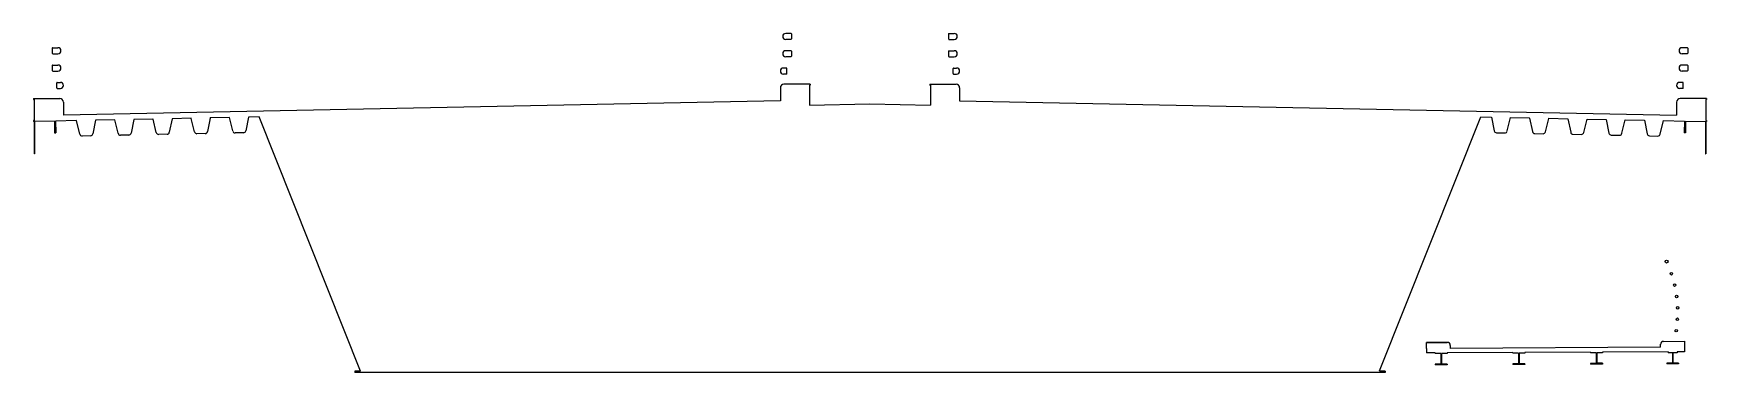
# Model space of a CAD drawing. Header units: metres. Extents: x 150702 to 178702, y 15200 to 20880.
import ezdxf

# ---------------------------------------------------------------- set-up
doc = ezdxf.new("R2010")
doc.units = ezdxf.units.M
doc.header["$LTSCALE"] = 500
for name, color, linetype in [('CS-LIN3', 2, 'Continuous'), ('CS-STEL-MAJR', 3, 'Continuous'), ('DEFAULT', 7, 'Continuous'), ('DRAW', 2, 'Continuous'), ('보도난간', 3, 'Continuous')]:
    doc.layers.add(name, color=color, linetype=linetype)

msp = doc.modelspace()

# ---------------------------------------------------------------- linework, layer by layer
at = {"color": 3}
for p, q in [((163202, 19970), (163202, 19750)), ((166202, 19970), (166202, 19750)), ((151202, 19730), (151202, 19510)), ((178202, 19730), (178202, 19510))]:
    msp.add_line(p, q, dxfattribs=at)
for p, q in [((163692, 19680), (164702, 19700)), ((151423, 19419), (151422, 19420)), ((151742, 19425), (151742, 19427)), ((152063, 19431), (152062, 19433)), ((152382, 19438), (152382, 19440)), ((152703, 19444), (152702, 19446)), ((153022, 19451), (153022, 19452)), ((153343, 19457), (153342, 19459)), ((153662, 19463), (153662, 19465)), ((153983, 19470), (153982, 19472)), ((154302, 19476), (154302, 19478)), ((175102, 19476), (175102, 19478)), ((175422, 19470), (175422, 19472)), ((175742, 19463), (175742, 19465)), ((176062, 19457), (176062, 19459)), ((176382, 19451), (176382, 19452)), ((176702, 19444), (176702, 19446)), ((177022, 19438), (177022, 19440)), ((177342, 19431), (177342, 19433)), ((177662, 19425), (177662, 19427)), ((177982, 19419), (177982, 19420)), ((174161, 15529), (174161, 15517)), ((174361, 15530), (174361, 15518)), ((177934, 15623), (177934, 15623)), ((178059, 15548), (178059, 15548)), ((178209, 15549), (178209, 15549)), ((178334, 15624), (178334, 15625)), ((173228, 15228), (173228, 15228))]:
    msp.add_line(p, q)
for centre, start, end in [((163262, 19970), 90, 180), ((166142, 19970), 0, 90), ((151142, 19730), 0, 90), ((178262, 19730), 90, 180)]:
    msp.add_arc(centre, 60, start, end, dxfattribs=at)
at = {"layer": 'CS-LIN3'}
for p, q in [((163380, 20880), (163292, 20880)), ((163380, 20780), (163292, 20780)), ((163380, 20780), (163362, 20780)), ((163387, 20873), (163387, 20787)), ((163387, 20873), (163387, 20848)), ((163387, 20812), (163387, 20787)), ((166017, 20873), (166017, 20787)), ((166017, 20873), (166017, 20848)), ((166017, 20812), (166017, 20787)), ((166024, 20880), (166112, 20880)), ((166024, 20780), (166112, 20780)), ((166024, 20780), (166042, 20780)), ((151017, 20633), (151017, 20547)), ((151017, 20633), (151017, 20608)), ((151017, 20572), (151017, 20547)), ((151024, 20640), (151112, 20640)), ((151024, 20540), (151112, 20540)), ((151024, 20540), (151042, 20540)), ((163380, 20590), (163292, 20590)), ((163380, 20490), (163292, 20490)), ((163387, 20583), (163387, 20558)), ((163387, 20583), (163387, 20497)), ((163387, 20522), (163387, 20497)), ((166017, 20583), (166017, 20558)), ((166017, 20583), (166017, 20497)), ((166017, 20522), (166017, 20497)), ((166024, 20590), (166112, 20590)), ((166024, 20490), (166112, 20490)), ((178380, 20640), (178292, 20640)), ((178380, 20540), (178292, 20540)), ((178380, 20540), (178362, 20540)), ((178387, 20633), (178387, 20547)), ((178387, 20633), (178387, 20608)), ((178387, 20572), (178387, 20547)), ((151017, 20343), (151017, 20318)), ((151017, 20343), (151017, 20257)), ((151017, 20282), (151017, 20257)), ((151024, 20350), (151112, 20350)), ((151024, 20250), (151112, 20250)), ((163305, 20300), (163252, 20300)), ((163305, 20200), (163252, 20200)), ((163312, 20207), (163312, 20293)), ((166092, 20207), (166092, 20293)), ((166099, 20300), (166152, 20300)), ((166099, 20200), (166152, 20200)), ((178380, 20350), (178292, 20350)), ((178380, 20250), (178292, 20250)), ((178387, 20343), (178387, 20318)), ((178387, 20343), (178387, 20257)), ((178387, 20282), (178387, 20257)), ((151092, 19967), (151092, 20053)), ((151099, 20060), (151152, 20060)), ((151099, 19960), (151152, 19960)), ((165782, 20030), (166132, 20030)), ((178305, 20060), (178252, 20060)), ((178305, 19960), (178252, 19960)), ((178312, 19967), (178312, 20053)), ((163202, 19750), (151202, 19510)), ((166202, 19750), (178202, 19510)), ((178622, 19790), (178272, 19790)), ((174014, 15603), (174014, 15528)), ((174161, 15529), (174014, 15528)), ((175460, 15535), (174361, 15530)), ((177934, 15623), (174414, 15605)), ((176760, 15542), (175660, 15536)), ((178059, 15548), (176960, 15543)), ((178334, 15550), (178209, 15549)), ((178334, 15624), (178334, 15550))]:
    msp.add_line(p, q, dxfattribs=at)
for centre, radius, start, end in [((163292, 20830), 50, 90, 270), ((163380, 20873), 7, 0, 90), ((163380, 20787), 7, 270, 0), ((166024, 20873), 7, 90, 180), ((166024, 20787), 7, 180, 270), ((166112, 20830), 50, 270, 90), ((151024, 20633), 7, 90, 180), ((151024, 20547), 7, 180, 270), ((151112, 20590), 50, 270, 90), ((163292, 20540), 50, 90, 270), ((163380, 20583), 7, 0, 90), ((163380, 20497), 7, 270, 0), ((166024, 20583), 7, 90, 180), ((166024, 20497), 7, 180, 270), ((166112, 20540), 50, 270, 90), ((178292, 20590), 50, 90, 270), ((178380, 20633), 7, 0, 90), ((178380, 20547), 7, 270, 0), ((151024, 20343), 7, 90, 180), ((151024, 20257), 7, 180, 270), ((151112, 20300), 50, 270, 90), ((163252, 20250), 50, 90, 270), ((163305, 20293), 7, 0, 90), ((163305, 20207), 7, 270, 0), ((166099, 20293), 7, 90, 180), ((166099, 20207), 7, 180, 270), ((166152, 20250), 50, 270, 90), ((178292, 20300), 50, 90, 270), ((178380, 20343), 7, 0, 90), ((178380, 20257), 7, 270, 0), ((151099, 20053), 7, 90, 180), ((151099, 19967), 7, 180, 270), ((151152, 20010), 50, 270, 90), ((178252, 20010), 50, 90, 270), ((178305, 20053), 7, 0, 90), ((178305, 19967), 7, 270, 0)]:
    msp.add_arc(centre, radius, start, end, dxfattribs=at)
at = {"layer": 'CS-STEL-MAJR'}
for p, q in [((163702, 20030), (163262, 20030)), ((163692, 20014), (163692, 19680)), ((163702, 20014), (163692, 20014)), ((163702, 20030), (163702, 20014)), ((165702, 20030), (165702, 20014)), ((165702, 20030), (166142, 20030)), ((165702, 20014), (165712, 20014)), ((165712, 20014), (165712, 19680)), ((150702, 19790), (150702, 19774)), ((150702, 19790), (151142, 19790)), ((150702, 19774), (150712, 19774)), ((150712, 19774), (150712, 19420)), ((164702, 19700), (165712, 19680)), ((178702, 19790), (178262, 19790)), ((178692, 19774), (178692, 19420)), ((178702, 19774), (178692, 19774)), ((178702, 19790), (178702, 19774)), ((150702, 19420), (150702, 19406)), ((150712, 19420), (150702, 19420)), ((150712, 19406), (150702, 19406)), ((150712, 19406), (150712, 18861)), ((151052, 19413), (150722, 19406)), ((150722, 19406), (150722, 18861)), ((151052, 19413), (151056, 19213)), ((151422, 19420), (151072, 19413)), ((151072, 19413), (151076, 19213)), ((152062, 19433), (151742, 19427)), ((152702, 19446), (152382, 19440)), ((153342, 19459), (153022, 19452)), ((153982, 19472), (153662, 19465)), ((154479, 19482), (154302, 19478)), ((156178, 15224), (154479, 19482)), ((173228, 15228), (174926, 19482)), ((174926, 19482), (175102, 19478)), ((175422, 19472), (175742, 19465)), ((176062, 19459), (176382, 19452)), ((176702, 19446), (177022, 19440)), ((177342, 19433), (177662, 19427)), ((177982, 19420), (178332, 19413)), ((178332, 19413), (178328, 19213)), ((178352, 19413), (178348, 19213)), ((178352, 19413), (178682, 19406)), ((178682, 19406), (178682, 18861)), ((178692, 19420), (178702, 19420)), ((178692, 19406), (178692, 18861)), ((178692, 19406), (178702, 19406)), ((178702, 19420), (178702, 19406)), ((151056, 19213), (151076, 19213)), ((178348, 19213), (178328, 19213)), ((150722, 18861), (150712, 18861)), ((178682, 18861), (178692, 18861)), ((156082, 15224), (156082, 15200)), ((156178, 15224), (156082, 15224)), ((173322, 15200), (156082, 15200)), ((173239, 15224), (173228, 15228)), ((173322, 15224), (173239, 15224)), ((173322, 15224), (173322, 15200))]:
    msp.add_line(p, q, dxfattribs=at)
at = {"layer": 'DEFAULT'}
for centre, radius in [((178033, 17059), 25), ((178114, 16854), 20), ((178167, 16664), 20), ((178201, 16474), 20), ((178217, 16284), 20), ((178214, 16094), 20), ((178194, 15904), 20)]:
    msp.add_circle(centre, radius, dxfattribs=at)
at = {"layer": 'DRAW', "color": 3}
for p, q in [((151478, 19194), (151423, 19419)), ((151742, 19425), (151695, 19199)), ((152118, 19207), (152063, 19431)), ((152382, 19438), (152335, 19212)), ((152758, 19220), (152703, 19444)), ((153022, 19451), (152975, 19224)), ((153398, 19233), (153343, 19457)), ((153662, 19463), (153615, 19237)), ((154038, 19246), (153983, 19470)), ((154302, 19476), (154255, 19250)), ((175102, 19476), (175149, 19250)), ((175366, 19246), (175422, 19470)), ((175742, 19463), (175789, 19237)), ((176006, 19233), (176062, 19457)), ((176382, 19451), (176429, 19224)), ((176646, 19220), (176702, 19444)), ((177022, 19438), (177069, 19212)), ((177286, 19207), (177342, 19431)), ((177662, 19425), (177709, 19199)), ((177926, 19194), (177982, 19419)), ((151657, 19165), (151518, 19162)), ((152297, 19178), (152158, 19175)), ((152937, 19191), (152798, 19188)), ((153577, 19203), (153438, 19201)), ((154217, 19216), (154078, 19213)), ((175187, 19216), (175326, 19213)), ((175827, 19203), (175966, 19201)), ((176467, 19191), (176606, 19188)), ((177107, 19178), (177246, 19175)), ((177747, 19165), (177886, 19162))]:
    msp.add_line(p, q, dxfattribs=at)
for centre, start, end in [((151517, 19202), 191.2197, 270.7004), ((151656, 19205), 271.5911, 351.0718), ((152157, 19215), 191.2197, 270.7004), ((152296, 19218), 271.5911, 351.0718), ((152797, 19228), 191.2197, 270.7004), ((152936, 19231), 271.5911, 351.0718), ((153437, 19241), 191.2197, 270.7004), ((153576, 19243), 271.5911, 351.0718), ((154077, 19253), 191.2197, 270.7004), ((154216, 19256), 271.5911, 351.0718), ((175188, 19256), 188.9282, 268.4089), ((175327, 19253), 269.2996, 348.7803), ((175828, 19243), 188.9282, 268.4089), ((175967, 19241), 269.2996, 348.7803), ((176468, 19231), 188.9282, 268.4089), ((176607, 19228), 269.2996, 348.7803), ((177108, 19218), 188.9282, 268.4089), ((177247, 19215), 269.2996, 348.7803), ((177748, 19205), 188.9282, 268.4089), ((177887, 19202), 269.2996, 348.7803)]:
    msp.add_arc(centre, 40, start, end, dxfattribs=at)
at = {"layer": '보도난간'}
for p, q in [((174013, 15703), (174364, 15705)), ((174363, 15705), (174013, 15703)), ((174014, 15603), (174013, 15703)), ((177983, 15723), (178333, 15725)), ((178333, 15725), (178334, 15625)), ((174161, 15529), (174161, 15517)), ((174257, 15517), (174161, 15517)), ((174257, 15517), (174257, 15341)), ((174265, 15518), (174265, 15342)), ((174361, 15518), (174265, 15518)), ((174361, 15530), (174361, 15518)), ((174413, 15655), (174414, 15605)), ((175460, 15535), (175461, 15523)), ((175557, 15524), (175461, 15523)), ((175557, 15524), (175557, 15348)), ((175565, 15524), (175565, 15348)), ((175661, 15524), (175565, 15524)), ((175660, 15536), (175661, 15524)), ((176760, 15542), (176761, 15530)), ((176857, 15530), (176761, 15530)), ((176857, 15530), (176857, 15354)), ((176865, 15531), (176865, 15355)), ((176961, 15531), (176865, 15531)), ((176960, 15543), (176961, 15531)), ((177934, 15623), (177933, 15673)), ((178059, 15548), (178059, 15532)), ((178130, 15533), (178059, 15532)), ((178130, 15533), (178131, 15359)), ((178138, 15533), (178139, 15359)), ((178209, 15533), (178138, 15533)), ((178209, 15549), (178209, 15533)), ((174257, 15341), (174161, 15341)), ((174161, 15341), (174162, 15329)), ((174362, 15330), (174162, 15329)), ((174361, 15342), (174265, 15342)), ((174361, 15342), (174362, 15330)), ((175557, 15348), (175461, 15347)), ((175461, 15347), (175461, 15335)), ((175661, 15336), (175461, 15335)), ((175661, 15348), (175565, 15348)), ((175661, 15348), (175661, 15336)), ((176857, 15354), (176761, 15354)), ((176761, 15354), (176761, 15342)), ((176961, 15343), (176761, 15342)), ((176961, 15355), (176865, 15355)), ((176961, 15355), (176961, 15343)), ((178131, 15359), (178035, 15358)), ((178035, 15358), (178035, 15346)), ((178235, 15347), (178035, 15346)), ((178235, 15359), (178139, 15359)), ((178235, 15359), (178235, 15347))]:
    msp.add_line(p, q, dxfattribs=at)
for centre, start, end in [((174363, 15655), 0.2865, 90.2865), ((177983, 15673), 90.2865, 180.2865)]:
    msp.add_arc(centre, 50, start, end, dxfattribs=at)

doc.saveas('drawing.dxf')
